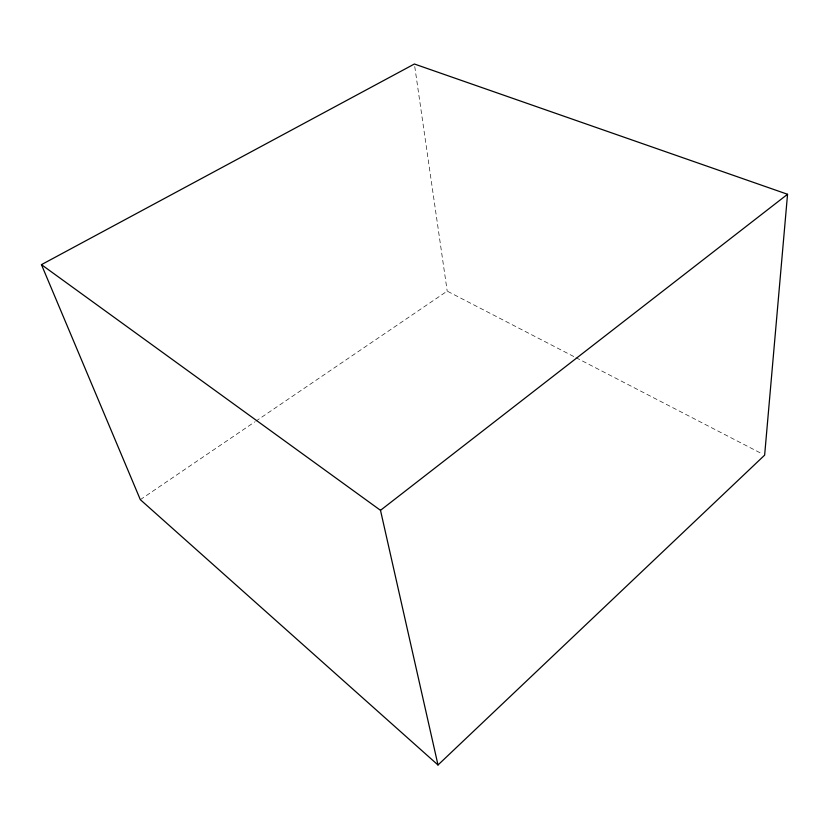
<?xml version="1.0" encoding="UTF-8"?>
<svg xmlns="http://www.w3.org/2000/svg" width="829" height="829" viewBox="0 0 829 829"><rect width="100%" height="100%" fill="white"/><g stroke="black" fill="none" stroke-linecap="round" stroke-linejoin="round"><path stroke-width="0.62" stroke-dasharray="4.14 3.11" d="M140.329 499.669L254.731 421.92M255.809 421.194L447.194 291.124L574.86 357.092M576.01 357.682L762.338 453.95M414.749 66.558L447.194 291.124"/><path stroke-width="1.24" d="M787.55 194.276L764.639 455.142L438.002 764.991L140.329 499.669L41.45 264.648L414.386 64.009L787.55 194.276L380.501 510.322L438.002 764.991M41.45 264.648L380.501 510.322"/></g></svg>
